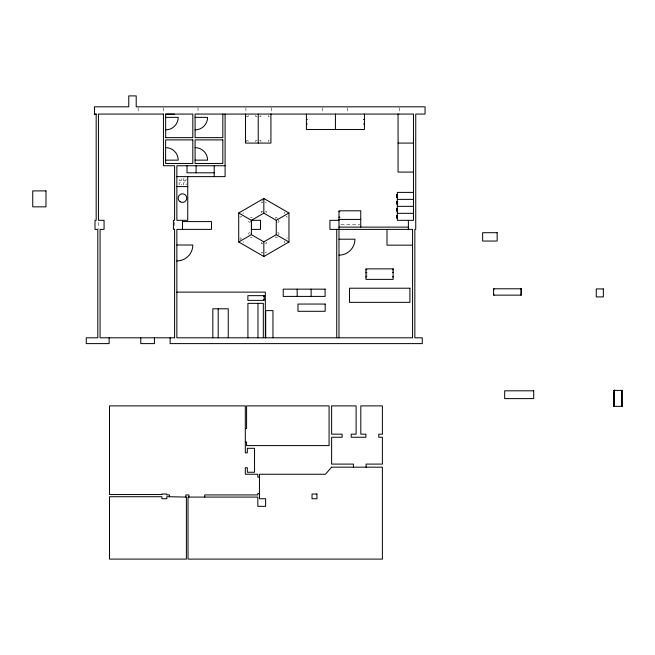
<?xml version="1.0" encoding="UTF-8"?>
<svg xmlns="http://www.w3.org/2000/svg" width="655" height="655" viewBox="0 0 655 655"><rect width="100%" height="100%" fill="white"/><g stroke="black" fill="none" stroke-linecap="round" stroke-linejoin="round"><path stroke-width="0.49" stroke-dasharray="3.27 2.46" d="M340.968 224.665L359.759 224.665M399.689 107.723L399.689 114.068M366.857 273.217L366.857 275.935M347.715 107.723L347.715 113.159M322.334 107.723L322.334 113.159M271.276 107.723L271.276 114.068M245.895 107.723L245.895 113.159M198.031 107.723L198.031 114.068M174.598 222.332L174.598 228.374M163.447 107.723L163.447 113.159M138.148 107.723L138.148 113.159M98.446 222.356L98.446 228.489M239.877 238.232A0.909 0.909 0 0 1 241.392 239.116M240.753 239.755A0.909 0.909 0 0 1 239.877 239.509M250.464 221.054A0.909 0.909 0 0 1 249.358 222.168A0.909 0.909 0 0 1 248.941 220.653M248.941 234.334A0.909 0.909 0 0 1 249.031 232.975A0.909 0.909 0 0 1 250.374 233.237M241.425 216.109A0.909 0.909 0 0 1 239.877 216.756M243.193 212.769A0.909 0.909 0 0 1 242.956 213.636M250.554 217.804A0.909 0.909 0 0 1 252.126 217.804M261.632 212.842A0.909 0.909 0 0 1 261.435 211.418A0.909 0.909 0 0 1 262.86 211.598M262.819 202.067A0.909 0.909 0 0 1 261.157 201.855M262.025 200.708A0.909 0.909 0 0 1 262.811 201.159M266.266 202.256A0.909 0.909 0 0 1 265.169 202.395M265.349 211.18A0.909 0.909 0 0 1 266.036 212.842M275.444 218.5A0.909 0.909 0 0 1 276.435 217.362A0.909 0.909 0 0 1 277.106 218.704M284.704 213.636A0.909 0.909 0 0 1 284.884 212.212M261.157 253.133A0.909 0.909 0 0 1 262.819 252.92M262.86 243.382A0.909 0.909 0 0 1 261.525 243.652A0.909 0.909 0 0 1 261.435 242.293M252.126 237.175A0.909 0.909 0 0 1 250.554 237.184M243.103 241.531A0.909 0.909 0 0 1 243.103 242.44M287.373 216.993A0.909 0.909 0 0 1 286.235 216.109M278.31 220.416A0.909 0.909 0 0 1 278.915 221.644A0.909 0.909 0 0 1 277.622 222.078M277.622 232.91A0.909 0.909 0 0 1 278.907 233.344A0.909 0.909 0 0 1 278.31 234.572M286.497 238.24A0.909 0.909 0 0 1 287.373 237.994M179.421 184.939A1.408 1.408 0 0 1 179.421 182.95A1.408 1.408 0 0 1 181.41 182.95A1.408 1.408 0 0 1 181.41 184.939M183.695 185.013A1.515 1.515 0 0 1 183.695 182.876A1.515 1.515 0 0 1 185.84 182.876A1.515 1.515 0 0 1 185.84 185.013M246.558 141.717A0.909 0.909 0 0 1 247.344 140.358A0.909 0.909 0 0 1 248.13 141.717M248.13 115.427A0.909 0.909 0 0 1 247.344 116.786A0.909 0.909 0 0 1 246.558 115.427M257.055 116.516A0.909 0.909 0 0 1 255.622 115.427M255.622 141.717A0.909 0.909 0 0 1 257.055 140.62M284.884 242.776A0.909 0.909 0 0 1 284.892 241.204M277.229 236.733A0.909 0.909 0 0 1 276.32 237.634A0.909 0.909 0 0 1 275.419 236.733M266.036 242.145A0.909 0.909 0 0 1 265.349 243.807M265.169 252.584A0.909 0.909 0 0 1 266.413 252.912M259.601 140.481A0.909 0.909 0 0 1 260.837 141.717M260.837 115.427A0.909 0.909 0 0 1 259.601 116.664M269.352 116.754A0.909 0.909 0 0 1 268.329 115.427M268.329 141.717A0.909 0.909 0 0 1 269.352 140.391M184.08 180.788A1.375 1.375 0 0 0 186.135 179.601A1.375 1.375 0 0 0 184.08 178.414A1.375 1.375 0 0 0 184.08 180.788M179.847 180.559A1.114 1.114 0 0 0 181.533 179.609A1.114 1.114 0 0 0 179.871 178.627A1.114 1.114 0 0 0 179.847 180.559"/><path stroke-width="0.98" d="M238.707 212.99L263.834 198.481L288.953 212.99L288.953 241.998L263.834 256.506L238.707 241.998L238.707 212.99L251.397 220.317L263.834 213.137L263.834 198.481M238.707 241.998L251.397 234.67L263.834 241.851L263.834 256.506M288.953 241.998L276.263 234.67L276.263 220.317L288.953 212.99M263.834 241.851L276.263 234.67M94.451 114.068L96.179 114.068L96.179 220.317L95 220.317L95 229.381L97.808 229.381L97.808 337.808L86.255 337.808L86.255 343.613L109.148 343.613L109.148 337.808M96.179 114.216L94.451 114.216L94.451 106.814L128.773 106.814L128.773 95.9L136.207 95.9L136.207 106.814L425.07 106.814L425.07 114.068L415.745 114.068L415.745 229.381L414.836 229.381L414.836 337.808L422.27 337.808L422.27 343.613L170.128 343.613L170.128 337.808M165.617 114.216L174.598 114.216M165.617 117.36L178.217 117.36A12.51 12.51 0 0 1 165.707 129.87L165.617 129.87M195.084 117.36L207.594 117.36A12.51 12.51 0 0 1 195.084 129.87M306.409 119.505L307.318 119.505M363.525 119.505L364.434 119.505M306.409 124.041L307.318 124.041M363.525 124.041L364.434 124.041M165.617 137.64L192.816 137.64L192.816 114.068L165.617 114.068L165.707 137.64M398.068 143.077L413.477 143.077M165.617 147.629L165.707 147.629A12.51 12.51 0 0 1 178.217 160.139L165.617 160.139M195.084 160.139L207.594 160.139A12.51 12.51 0 0 0 195.084 147.629M225.091 165.74L176.858 165.74L176.858 220.317L187.739 220.317L187.739 176.621M413.477 172.085L398.068 172.085L398.068 114.068M214.21 172.814L187.019 172.814L187.019 165.74M176.858 176.621L225.091 176.621L225.091 114.068M176.858 186.593L187.739 186.593M413.477 192.39L397.339 192.39L397.339 220.317L413.477 220.317L413.477 114.068L195.084 114.068L195.084 137.64L222.823 137.64L222.823 114.068M396.611 194.617L397.339 194.551M397.339 194.912L397.339 196.721M396.611 197.089L397.339 197.089L396.611 197.155L396.611 194.551M397.339 199.374L413.477 199.374M396.611 201.593L397.339 201.593M397.339 201.961L397.339 203.705M397.339 204.131L396.611 204.131L396.611 201.527M397.339 206.358L413.477 206.358M397.339 208.511L396.611 208.511L396.611 211.115L397.339 211.115M396.611 208.577L397.339 208.577M396.979 210.689L396.979 208.871M338.987 211.704L339.896 211.704M397.339 213.333L413.477 213.333M396.611 215.487L397.339 215.487L396.611 215.56L396.611 218.099L397.339 218.099M338.987 217.141L339.896 217.141M396.979 217.665L396.979 215.855M338.987 219.409L360.749 219.409M338.987 220.317L329.923 220.317L329.923 229.381L412.568 229.381L412.568 337.808L176.858 337.808L176.858 229.381L211.491 229.381L211.491 221.586L182.483 221.586M338.987 227.113L408.384 227.113M338.987 239.198L354.944 239.198A15.957 15.957 0 0 1 338.987 255.155M176.858 245.003L192.816 245.003A15.957 15.957 0 0 1 176.858 260.96M412.568 245.158L387.007 245.158L387.007 229.381M365.948 269.77L366.857 269.77M392.427 269.77L393.147 269.77M365.948 272.308L366.857 272.308M392.427 272.308L393.147 272.308M365.948 276.844L366.857 276.844M392.427 276.844L393.147 276.844M493.608 289.698L493.976 288.79M176.858 292.114L265.34 292.114L265.34 337.808M493.608 294.234L493.976 295.135M263.466 296.379L264.194 296.379M263.466 299.638L264.194 299.638M613.923 390.396L622.25 390.396M613.923 406.354L622.25 406.354M245.314 428.558L246.583 428.558L246.583 405.887L329.08 405.887L329.08 445.596L246.583 445.596L246.583 441.969L245.314 441.969L245.314 405.887L109.508 405.887L109.508 494.55L161.908 494.55L161.908 494.009L166.804 494.009L166.804 494.918L169.522 494.918L169.522 496.727L186.388 497.088L186.388 559.1L109.508 559.1L109.508 496.727L161.908 496.727L161.908 498.725L166.804 498.725L166.804 496.727L169.522 496.727M259.454 477.143L257.824 477.143L257.824 474.245L245.314 474.245L245.314 467.719L247.312 467.719L247.312 472.255L254.533 472.255L254.541 448.315L247.312 448.315L247.312 452.851L245.314 452.851L245.314 441.969M259.454 493.469L257.824 493.469L257.824 494.918L204.696 494.918L204.696 497.088M263.834 213.137L276.263 220.317M622.07 390.396L622.07 406.354M621.89 390.396L621.89 406.354M614.087 390.396L614.087 406.354M520.987 288.79L520.987 295.135M408.384 220.317L408.384 229.381M366.112 467.171L366.112 464.092L382.389 464.092L382.389 437.253L378.762 437.253L378.762 434.175L382.389 434.175L382.389 405.887L360.815 405.887L360.815 434.175L365.891 434.175L365.891 437.253L351.203 437.253L351.203 434.175L356.099 434.175L356.099 405.887L331.618 405.887L331.618 434.175L342.139 434.175L342.139 437.253L331.618 437.253L331.618 464.092L353.422 464.092L353.422 467.171M364.434 114.068L364.434 129.477L306.409 129.477L306.409 114.068M360.749 227.113L360.749 210.795L338.987 210.795L338.987 337.808M336.727 229.381L336.727 337.808M335.425 114.068L335.425 129.477M311.133 289.15L311.133 296.404M297.173 289.15L297.173 296.404M272.955 337.808L272.955 310.609L265.709 310.609L265.709 337.808M270.933 114.068L270.933 143.077L245.527 143.077L245.527 114.068M263.326 337.808L263.326 303.355L247.917 303.355L247.917 337.808M258.226 114.068L258.234 143.077M257.964 303.355L257.964 337.808M251.397 220.317L251.397 234.67M228.243 337.808L228.243 308.8L212.826 308.8L212.826 337.808M218.189 308.8L218.189 337.808M214.21 165.74L214.21 176.621M196.082 165.74L196.082 172.814M188.927 497.088L188.927 494.918L185.84 494.918L185.84 497.088M182.483 220.317L182.483 229.381M154.441 337.808L154.441 343.613L140.768 343.613L140.768 337.808M331.618 467.171L325.453 474.245L259.454 474.245L259.454 498.725L265.619 498.725L265.619 506.34L257.824 506.34L257.824 497.088L188.018 497.088L188.018 559.1L382.389 559.1L382.389 467.171L331.618 467.171M163.447 114.068L98.446 114.068L98.446 220.317L104.063 220.317L104.063 229.381L100.076 229.381L100.076 337.808L174.598 337.808L174.598 229.381L173.419 229.381L173.419 220.317L174.598 220.317L174.598 165.74L163.447 165.74L163.447 114.068M192.816 139.9L165.617 139.9L165.617 163.472L192.816 163.472L192.816 139.9M222.823 139.9L195.084 139.9L195.084 163.472L222.823 163.472L222.823 139.9M45.989 190.892L32.75 190.892L32.75 206.841L45.989 206.841L45.989 190.892M260.534 220.317L251.471 220.317L251.471 229.381L260.534 229.381L260.534 220.317M497.145 232.705L482.645 232.705L482.645 241.04L497.145 241.04L497.145 232.705M393.147 268.861L365.948 268.861L365.948 279.382L393.147 279.382L393.147 268.861M409.907 288.216L349.524 288.216L349.524 302.356L409.907 302.356L409.907 288.216M521.355 288.79L493.608 288.79L493.608 295.135L521.355 295.135L521.355 288.79M603.337 288.929L596.263 288.929L596.263 296.903L603.337 296.903L603.337 288.929M325.093 289.15L283.214 289.15L283.214 296.404L325.093 296.404L325.093 289.15M264.194 295.651L247.868 295.651L247.868 300.367L264.194 300.367L264.194 295.651M325.175 304.051L297.976 304.051L297.976 311.297L325.175 311.297L325.175 304.051M614.275 390.216L613.907 406.534L614.275 390.216M533.702 390.814L504.686 390.814L504.686 398.608L533.702 398.608L533.702 390.814M316.93 494.009L312.034 494.009L312.034 498.725L316.93 498.725L316.93 494.009M180.109 201.748A4.315 4.315 0 0 0 186.74 198.301A4.315 4.315 0 0 0 180.444 194.281A4.315 4.315 0 0 0 180.109 201.748"/></g></svg>
